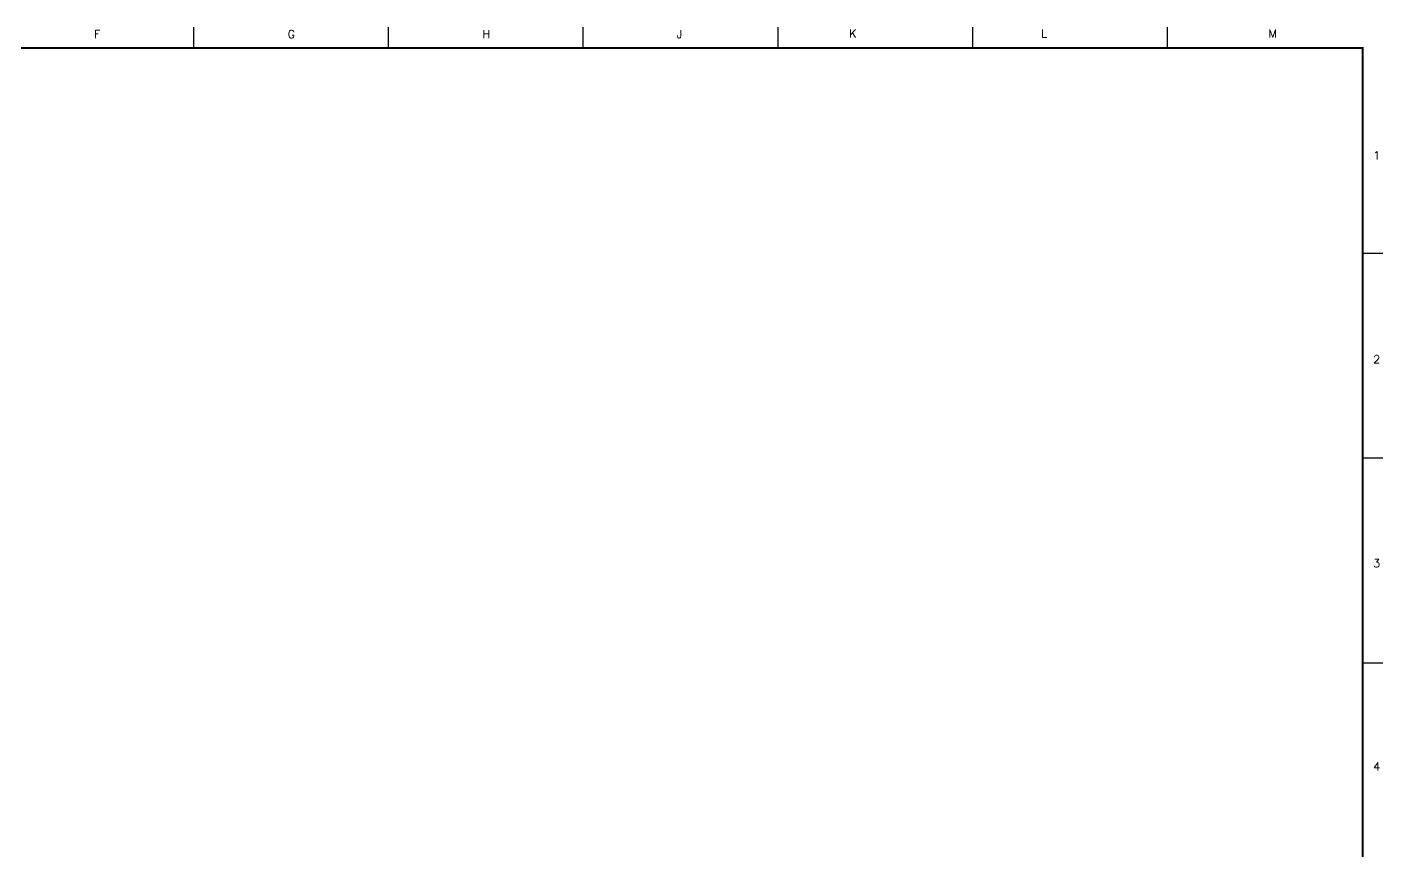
# Model space of a CAD drawing. Extents: x -7 to 847, y 0 to 598.
# Drawn here: x 360.2 to 847.3, y 301.5 to 597.6 of the extents above; entities that cross this region are included whole.
import ezdxf

# ---------------------------------------------------------------- set-up
doc = ezdxf.new("R2010")
doc.units = 0
doc.header["$MEASUREMENT"] = 0
doc.layers.add('BACKING', color=7, linetype='CONTINUOUS')
doc.styles.add('ROMAND', font='romand.shx', dxfattribs={"height": 0.23})

msp = doc.modelspace()

# ---------------------------------------------------------------- linework, layer by layer
at = {"layer": 'BACKING', "color": 7, "linetype": 'Continuous'}
for p, q in [((420.05, 590.41), (420.05, 597.6)), ((490.04, 590.41), (490.04, 597.6)), ((560.03, 590.41), (560.03, 597.6)), ((630.02, 590.41), (630.02, 597.6)), ((700.01, 590.41), (700.01, 597.6)), ((770, 590.41), (770, 597.6)), ((840.01, 516.38), (847.34, 516.38)), ((840.01, 442.75), (847.34, 442.75)), ((840.01, 369.12), (847.34, 369.12))]:
    msp.add_line(p, q, dxfattribs=at)
at = {"layer": 'BACKING', "color": 7, "linetype": 'Continuous', "const_width": 0.719, "flags": 128}
msp.add_lwpolyline([(0, 0), (840.09, 0), (840.09, 590.1), (0, 590.1)], close=True, dxfattribs=at)

# ---------------------------------------------------------------- texts
at = {"layer": 'BACKING', "color": 7, "linetype": 'Continuous', "style": 'ROMAND'}
for s, p in [('F', (384.21, 593.62)), ('G', (453.81, 593.62)), ('H', (523.85, 593.62)), ('J', (593.6, 593.62)), ('K', (655.59, 593.91)), ('L', (724.59, 593.91)), ('M', (806.28, 593.91)), ('1', (843.87, 550.06)), ('2', (843.87, 476.75)), ('3', (843.87, 403.44)), ('4', (843.87, 330.41))]:
    msp.add_text(s, height=2.88, dxfattribs=at).set_placement(p)

doc.saveas('drawing.dxf')
